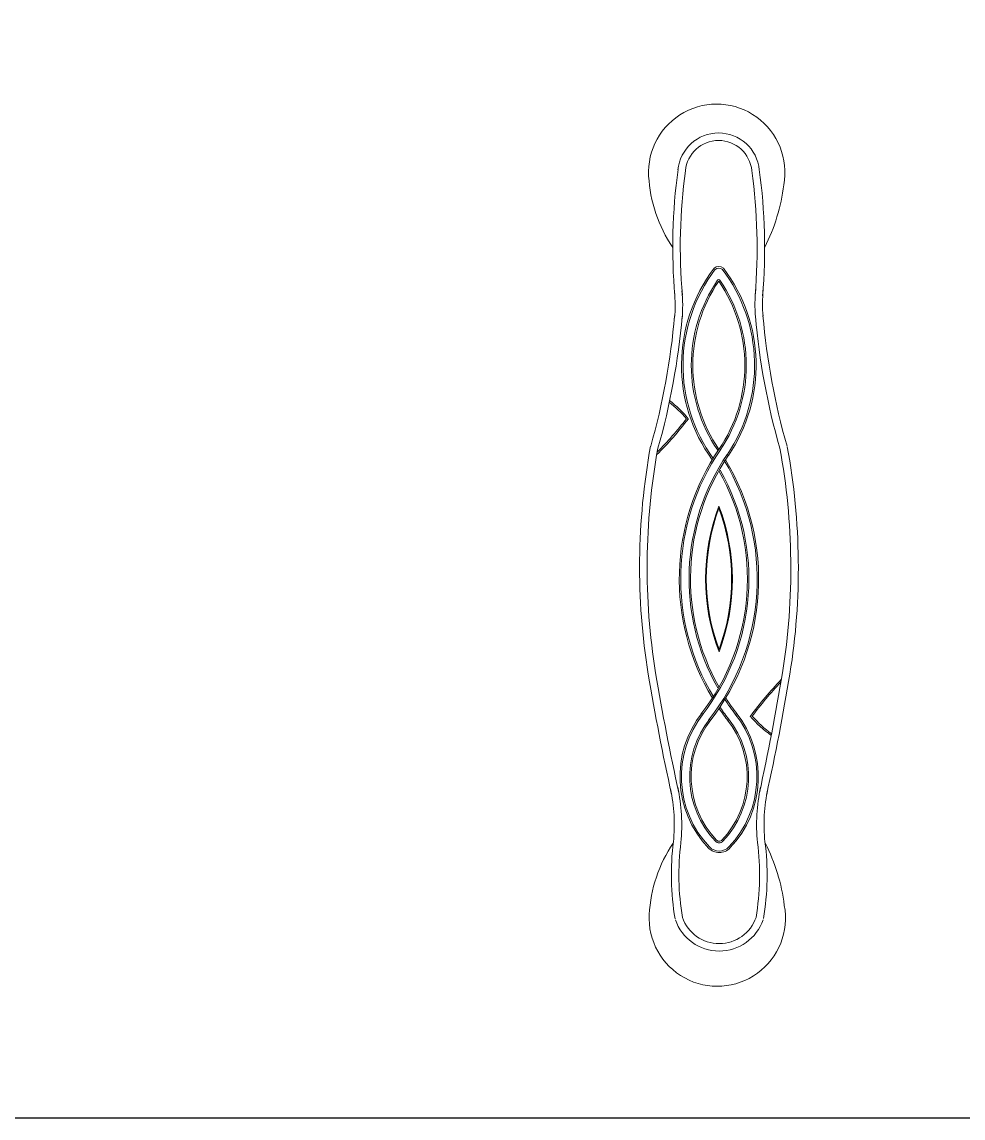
# Model space of a CAD drawing. Header units: millimetres. Extents: x -159345 to -158169, y -77510 to -76933.
# Drawn here: x -158882.9 to -158756.7, y -77510.4 to -77363.5 of the extents above; entities that cross this region are included whole.
import ezdxf

# ---------------------------------------------------------------- set-up
doc = ezdxf.new("R2010")
doc.units = ezdxf.units.MM
doc.header["$LTSCALE"] = 2
doc.header["$MEASUREMENT"] = 0
doc.layers.get('0').update_dxf_attribs({"linetype": 'CONTINUOUS'})
doc.layers.add('标注', color=7, linetype='CONTINUOUS', lineweight=25)

# ---------------------------------------------------------------- blocks, each defined once
blk = doc.blocks.new('yuyu')
at = {"color": 1, "linetype": 'ByBlock', "lineweight": 0}
for centre, radius, start, end in [((-153324.85, -81524.22), 9.14, 349.3678, 183.3279), ((-153324.59, -81524.43), 5.48, 5.584, 174.5102), ((-153324.59, -81524.43), 4.47, 5.584, 174.5102), ((-153315.08, -81523.68), 18.92, 183.1518, 214.105), ((-153254.65, -81534.22), 76.09, 172.1803, 184.943), ((-153254.65, -81534.22), 75.08, 172.1803, 184.943), ((-153394.51, -81534.34), 75.08, 355.1512, 7.914), ((-153394.51, -81534.34), 76.09, 355.1512, 7.914), ((-153340.79, -81522.89), 25.11, 333.0404, 353.0984), ((-153349.18, -81542.11), 18.76, 354.916, 5.8345), ((-153349.18, -81542.11), 19.77, 354.916, 5.8345), ((-153299.95, -81541.83), 19.77, 174.2597, 185.1782), ((-153299.95, -81541.83), 18.76, 174.2597, 185.1782), ((-153423.45, -81535.44), 93.3, 344.1499, 355.0834), ((-153423.45, -81535.44), 94.31, 344.1499, 355.0834), ((-153225.71, -81535.28), 94.31, 185.0108, 195.9443), ((-153225.71, -81535.28), 93.3, 185.0108, 195.9443), ((-153341.61, -81568.11), 16.71, 40.5362, 51.5008), ((-153341.61, -81568.11), 16.91, 39.9835, 51.842), ((-153365.53, -81529.18), 46.34, 314.7506, 322.7336), ((-153365.53, -81529.18), 46.14, 315.1285, 322.5327), ((-153245.67, -81577.12), 89.52, 169.5771, 189.2267), ((-153245.67, -81577.12), 88.51, 169.6396, 189.2267), ((-153403.42, -81577.25), 88.51, 350.8675, 10.4546), ((-153403.42, -81577.25), 89.52, 350.8675, 10.4546), ((-153298.93, -81578.69), 27.41, 159.1931, 200.9012), ((-153298.93, -81578.69), 27.31, 159.7554, 200.3388), ((-153350.16, -81578.73), 27.41, 339.1931, 20.9012), ((-153350.16, -81578.73), 27.31, 339.7554, 20.3388), ((-153034.07, -81541.61), 304.07, 189.4387, 192.5337), ((-153034.07, -81541.61), 303.07, 189.4387, 192.5337), ((-153282.94, -81624.48), 46.34, 135.8429, 143.8259), ((-153615.08, -81542.09), 303.07, 347.5605, 350.6555), ((-153615.08, -81542.09), 304.07, 347.5605, 350.6555), ((-153282.94, -81624.48), 46.14, 136.2073, 143.625), ((-153307.6, -81586.01), 16.91, 221.0758, 233.9938), ((-153307.6, -81586.01), 16.71, 221.6285, 233.6701), ((-153352.7, -81611.64), 22.17, 354.0488, 12.5137), ((-153352.7, -81611.64), 23.17, 354.0488, 12.5137), ((-153296.33, -81611.59), 23.17, 167.5805, 186.0455), ((-153296.33, -81611.59), 22.17, 167.5805, 186.0455), ((-153315, -81624.7), 18.92, 145.9892, 176.9425), ((-153295.47, -81618.34), 35.46, 172.8362, 189.5923), ((-153295.47, -81618.34), 34.45, 172.8362, 189.5923), ((-153353.55, -81618.38), 34.45, 350.5019, 7.258), ((-153353.55, -81618.38), 35.46, 350.5019, 7.258), ((-153340.71, -81625.52), 25.11, 6.9959, 27.0538), ((-153324.77, -81624.16), 9.14, 176.7663, 10.7264), ((-153324.51, -81622.35), 6.23, 199.2705, 340.8237), ((-153324.51, -81622.35), 5.23, 199.2705, 340.8237)]:
    blk.add_arc(centre, radius, start, end, dxfattribs=at)
at = {"color": 2, "linetype": 'ByBlock', "lineweight": 0}
for centre, radius, start, end in [((-153308.07, -81550.07), 21.5, 142.8451, 216.1125), ((-153308.07, -81550.07), 21.29, 142.8451, 216.1125), ((-153324.58, -81537.78), 0.934, 48.0432, 132.051), ((-153324.58, -81537.78), 0.733, 48.0432, 132.051), ((-153341.06, -81550.09), 21.29, 325.7543, 37.2491), ((-153341.06, -81550.09), 21.5, 325.7543, 37.2491), ((-153308.07, -81550.07), 20.18, 145.6852, 214.4092), ((-153308.07, -81550.07), 19.98, 145.6852, 214.4092), ((-153324.58, -81538.8), 0.202, 34.4121, 145.6885), ((-153341.06, -81550.09), 19.98, 325.685, 34.409), ((-153341.06, -81550.09), 20.18, 325.685, 34.409), ((-153298.93, -81578.69), 30.94, 145.7764, 211.0961), ((-153298.93, -81578.69), 30.74, 145.7764, 211.0961), ((-153350.16, -81578.73), 30.94, 34.1598, 34.3178), ((-153298.93, -81578.69), 29.63, 145.7764, 209.5333), ((-153298.93, -81578.69), 29.43, 145.7764, 209.5333), ((-153350.16, -81578.73), 30.74, 322.0107, 31.0961), ((-153350.16, -81578.73), 30.94, 322.0107, 31.0961), ((-153350.16, -81578.73), 29.43, 322.0107, 29.5333), ((-153350.16, -81578.73), 29.63, 322.0107, 29.5333), ((-153298.93, -81578.69), 29.63, 212.8854, 218.0835), ((-153298.93, -81578.69), 29.43, 212.8854, 218.0835), ((-153315.95, -81605.22), 13.83, 141.7382, 223.6825), ((-153315.95, -81605.22), 13.63, 141.7382, 223.6825), ((-153298.93, -81578.69), 30.94, 214.1598, 218.0835), ((-153298.93, -81578.69), 30.74, 214.1598, 218.0835), ((-153333.09, -81605.23), 13.63, 316.4117, 38.356), ((-153333.09, -81605.23), 13.83, 316.4117, 38.356), ((-153315.95, -81605.22), 12.52, 141.7382, 223.6825), ((-153315.95, -81605.22), 12.32, 141.7382, 223.6825), ((-153333.09, -81605.23), 12.32, 316.4117, 38.356), ((-153333.09, -81605.23), 12.52, 316.4117, 38.356), ((-153324.51, -81613.37), 0.703, 224.2642, 315.83), ((-153324.51, -81613.37), 0.502, 224.2642, 315.83), ((-153324.51, -81613.37), 2.01, 224.2642, 315.83), ((-153324.51, -81613.37), 1.81, 224.2642, 315.83)]:
    blk.add_arc(centre, radius, start, end, dxfattribs=at)

msp = doc.modelspace()

# ---------------------------------------------------------------- linework, layer by layer
at = {"layer": '标注', "color": 7}
msp.add_lwpolyline([(-159344.51, -76933.35), (-158169.01, -76933.35), (-158169.01, -77510.43), (-159344.51, -77510.43)], close=True, dxfattribs=at)

# ---------------------------------------------------------------- block references
at = {"layer": '标注', "color": 0}
msp.add_blockref('yuyu', (-5464.91, 4140.53), dxfattribs=at)

doc.saveas('drawing.dxf')
